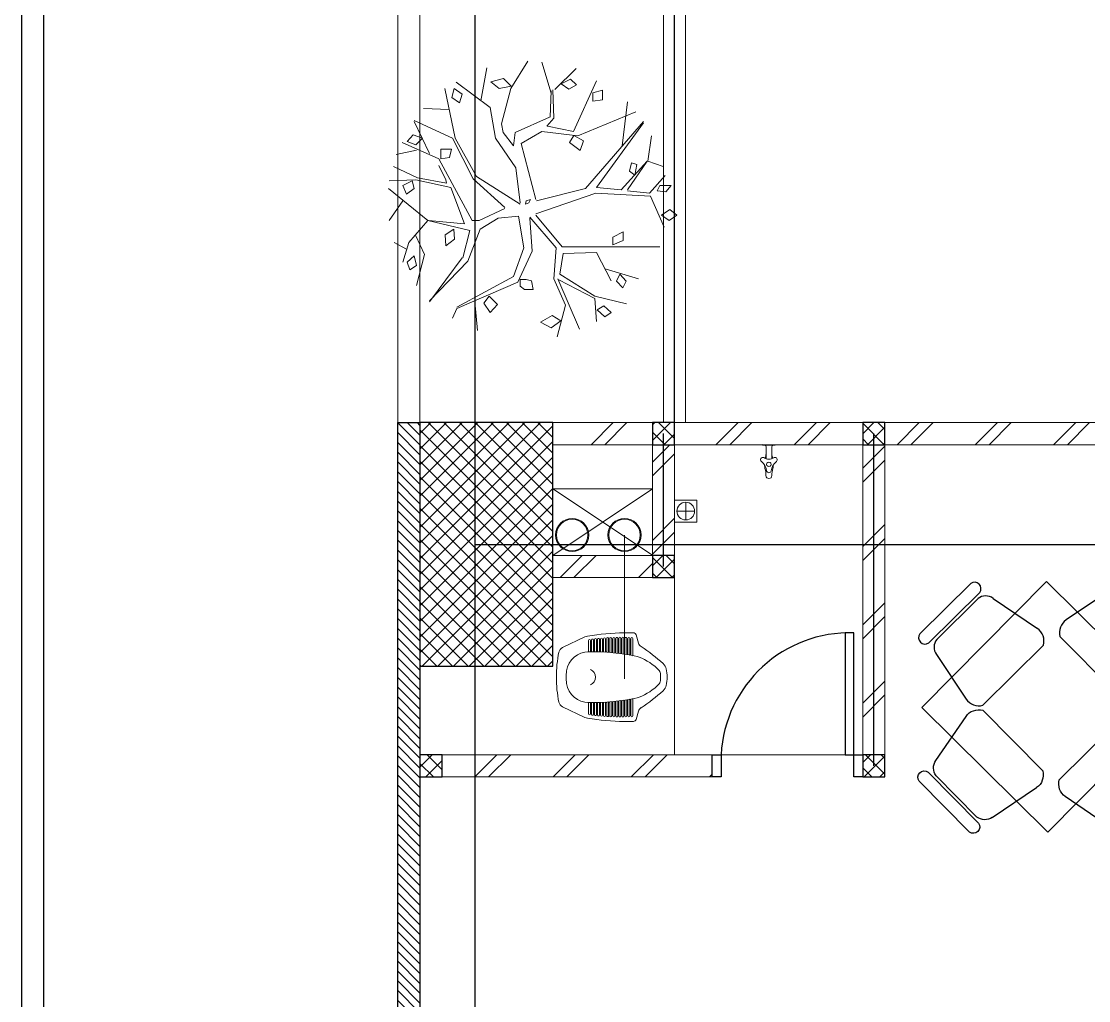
# Model space of a CAD drawing. Header units: millimetres. Extents: x -324 to 75, y -297 to 74.
# Drawn here: x -122.476 to -117.656, y 3.286 to 7.707 of the extents above; entities that cross this region are included whole.
import ezdxf

# ---------------------------------------------------------------- set-up
doc = ezdxf.new("R2010")
doc.units = ezdxf.units.MM
for name, color, linetype, lineweight in [('ars', 11, 'Continuous', 0), ('KOL', 1, 'Continuous', 30), ('KOLOM', 4, 'Continuous', 9), ('lan', 7, 'Continuous', 15), ('POHON', 62, 'Continuous', 5), ('SANITAIR', 15, 'Continuous', 9), ('tem', 5, 'Continuous', 20), ('u', 6, 'Continuous', 20)]:
    doc.layers.add(name, color=color, linetype=linetype, lineweight=lineweight)
doc.layers.add('as', color=1, linetype='Continuous', plot=False)
doc.layers.add('FURNITURE', color=68, linetype='Continuous')
doc.layers.add('Kusen', color=30, linetype='Continuous')
doc.styles.add('ATTR', font='romans.shx', dxfattribs={"width": 0.8, "height": 0.56})

# ---------------------------------------------------------------- blocks, each defined once
blk = doc.blocks.new('bola-3')
at = {"layer": 'POHON'}
for p, q in [((-0.045, 2.245), (-0.318, 1.803)), ((-0.799, 1.609), (-0.703, 2.138)), ((0.177, 2.226), (0.328, 1.732)), ((0.387, 1.789), (0.731, 2.125)), ((-1.198, 1.908), (-0.648, 1.503)), ((0.686, 1.115), (1.057, 1.926)), ((-1.212, 1.009), (-1.377, 1.803)), ((-0.318, 1.803), (-0.469, 1.238)), ((0.315, 1.344), (0.328, 1.767)), ((0.356, 1.785), (0.37, 1.327)), ((1.553, 1.591), (1.47, 0.886)), ((-1.308, 1.468), (-1.721, 1.485)), ((-0.648, 1.503), (-0.566, 1.009)), ((0.755, 1.044), (1.69, 1.432)), ((-1.253, 1.009), (-1.872, 1.291)), ((-1.872, 1.274), (-1.625, 0.762)), ((-0.469, 1.238), (-0.442, 1.097)), ((-0.249, 1.097), (0.301, 1.344)), ((0.37, 1.327), (0.26, 1.203)), ((0.273, 1.203), (0.686, 1.115)), ((0.879, 0.198), (1.814, 1.274)), ((1.814, 1.256), (1.057, 0.216)), ((-0.442, 1.097), (-0.277, 0.886)), ((-0.277, 0.886), (-0.249, 1.097)), ((-0.153, 0.921), (0.177, 1.115)), ((0.177, 1.115), (0.755, 1.044)), ((1.883, 0.639), (1.938, 1.044)), ((-1.473, 0.674), (-2.065, 0.939)), ((-0.923, 0.357), (-1.253, 1.009)), ((-0.868, 0.392), (-1.212, 1.009)), ((-0.566, 1.009), (-0.236, 0.533)), ((0.081, 0.022), (-0.153, 0.921)), ((-1.831, 0.815), (-2.161, 0.745)), ((-2.202, 0.551), (-1.817, 0.374)), ((-0.937, -0.313), (-1.473, 0.674)), ((-1.363, 0.339), (-1.473, 0.568)), ((-0.236, 0.533), (-0.167, -0.031)), ((1.456, 0.18), (1.869, 0.639)), ((1.869, 0.639), (1.553, 0.18)), ((1.883, 0.639), (2.13, 0.551)), ((-1.817, 0.374), (-1.35, 0.286)), ((-0.414, -0.102), (-0.923, 0.357)), ((-0.167, -0.049), (-0.868, 0.392)), ((1.91, 0.128), (2.158, 0.41)), ((-1.652, -0.313), (-2.285, 0.198)), ((-1.845, 0.339), (-2.271, 0.322)), ((-1.281, 0.216), (-1.845, 0.339)), ((-1.35, 0.286), (-1.363, 0.339)), ((-1.061, -0.366), (-1.281, 0.216)), ((0.095, 0.004), (0.879, 0.198)), ((1.057, 0.216), (1.456, 0.18)), ((-2.051, 0.004), (-2.271, -0.313)), ((0.081, -0.207), (1.044, 0.128)), ((1.044, 0.128), (1.924, 0.075)), ((1.553, 0.163), (1.91, 0.128)), ((1.924, 0.075), (2.144, -0.419)), ((-0.414, -0.119), (-0.827, -0.313)), ((-1.652, -0.313), (-1.955, -0.666)), ((-0.978, -0.472), (-1.652, -0.313)), ((-1.639, -0.313), (-1.061, -0.366)), ((-0.827, -0.313), (-0.937, -0.313)), ((-0.524, -0.278), (-0.813, -0.454)), ((-0.194, -0.243), (-0.524, -0.278)), ((-0.194, -0.243), (-0.112, -0.754)), ((-0.015, -0.26), (0.411, -0.754)), ((-0.015, -0.278), (0.026, -0.807)), ((0.081, -0.225), (0.507, -0.736)), ((-1.088, -0.913), (-0.978, -0.472)), ((-0.813, -0.454), (-1.006, -0.966)), ((-1.996, -0.772), (-2.189, -0.666)), ((-1.955, -0.666), (-2.051, -0.983)), ((-1.845, -0.56), (-1.707, -0.86)), ((-0.112, -0.754), (-0.277, -1.213)), ((0.026, -0.807), (-0.208, -1.301)), ((0.411, -0.754), (0.37, -1.248)), ((0.521, -0.842), (0.466, -1.177)), ((0.507, -0.736), (2.075, -0.736)), ((0.521, -0.842), (1.057, -0.825)), ((1.057, -0.825), (1.291, -1.283)), ((-1.707, -0.86), (-1.831, -1.354)), ((-1.625, -1.618), (-1.102, -0.913)), ((-1.006, -0.966), (-1.625, -1.6)), ((0.466, -1.177), (1.03, -1.53)), ((1.195, -1.089), (1.731, -1.248)), ((-0.277, -1.213), (-1.185, -1.706)), ((-0.208, -1.301), (-1.185, -1.724)), ((0.37, -1.248), (0.562, -1.671)), ((0.438, -1.248), (0.782, -2.059)), ((0.452, -1.265), (1.03, -1.565)), ((1.03, -1.53), (1.539, -1.653)), ((-0.896, -1.618), (-0.854, -2.077)), ((0.562, -1.671), (0.425, -2.182)), ((1.03, -1.565), (1.057, -1.936)), ((-1.185, -1.724), (-1.253, -1.883))]:
    blk.add_line(p, q, dxfattribs=at)
for points in [[(-0.435, 1.966), (-0.641, 1.913), (-0.504, 1.807), (-0.311, 1.842)], [(0.49, 1.882), (0.641, 1.953), (0.738, 1.864), (0.614, 1.794)], [(-1.226, 1.803), (-1.267, 1.662), (-1.143, 1.573), (-1.102, 1.715)], [(1.155, 1.778), (1.001, 1.734), (1.001, 1.602), (1.155, 1.624)], [(-1.735, 1.009), (-1.886, 1.062), (-1.982, 0.956), (-1.845, 0.903)], [(0.691, 1.051), (0.622, 0.941), (0.794, 0.809), (0.846, 0.963)], [(-1.441, 0.676), (-1.441, 0.831), (-1.269, 0.831), (-1.303, 0.698)], [(1.671, 0.412), (1.585, 0.478), (1.62, 0.61), (1.706, 0.588)], [(-1.9, 0.322), (-2.051, 0.251), (-1.996, 0.11), (-1.872, 0.198)], [(2.034, 0.163), (2.075, 0.251), (2.254, 0.251), (2.171, 0.145)], [(-0.002, 0.022), (-0.07, 0.004), (-0.084, -0.049), (-0.029, -0.031)], [(2.099, -0.225), (2.237, -0.137), (2.347, -0.225), (2.223, -0.313)], [(-1.236, -0.454), (-1.374, -0.543), (-1.36, -0.719), (-1.222, -0.613)], [(1.319, -0.706), (1.319, -0.582), (1.484, -0.494), (1.484, -0.635)], [(-1.872, -0.878), (-1.982, -0.983), (-1.941, -1.107), (-1.831, -1.036)], [(1.43, -1.175), (1.379, -1.285), (1.482, -1.396), (1.534, -1.285)], [(-0.167, -1.261), (-0.167, -1.367), (-0.098, -1.42), (0.04, -1.42), (0.012, -1.279), (-0.07, -1.261)], [(-0.667, -1.528), (-0.753, -1.638), (-0.65, -1.792), (-0.53, -1.66)], [(1.069, -1.748), (1.173, -1.682), (1.293, -1.792), (1.19, -1.858)], [(0.485, -1.924), (0.347, -1.836), (0.158, -1.947), (0.33, -2.035)]]:
    blk.add_lwpolyline(points, close=True, dxfattribs=at)
at = {"layer": 'POHON', "style": 'ATTR', "width": 0.8, "flags": 9}
blk.add_attdef('ESTCODE', (-0.07, 0.004), '', height=0.00000926, dxfattribs=at)
blk = doc.blocks.new('k1')
at = {"layer": 'ars'}
h = blk.add_hatch(dxfattribs=at)
h.set_pattern_fill('_USER', color=256, scale=0.05, angle=45, double=1, pattern_type=0)
h.set_pattern_definition([(45, (0, -5), (-0.03535534, 0.03535534), []), (135, (0, -5), (-0.03535534, -0.03535534), [])])
h.paths.add_polyline_path([(-0.3, -0.55), (0.3, -0.55), (0.3, 0.55), (-0.3, 0.55)])
at = {"layer": 'KOL'}
blk.add_lwpolyline([(-0.3, -0.55), (0.3, -0.55), (0.3, 0.55), (-0.3, 0.55)], close=True, dxfattribs=at)
blk = doc.blocks.new('KRAN ATAS')
for p, q in [((-0.0198, 0), (0, 0)), ((-0.0198, -0.0015), (-0.0198, 0)), ((0.0198, 0), (0, 0)), ((0.0198, -0.0015), (0.0198, 0)), ((-0.0193, -0.002), (0, -0.002)), ((-0.0087, -0.006), (-0.0087, -0.0441)), ((0.0193, -0.002), (0, -0.002)), ((0.0087, -0.006), (0.0087, -0.0441))]:
    blk.add_line(p, q)
for centre, radius, start, end in [((-0.0193, -0.0015), 0.0005, 180, 270), ((-0.0127, -0.006), 0.004, 0, 90), ((-0.0388, -0.0275), 0.03, 343.7486, 0), ((0.0127, -0.006), 0.004, 90, 180), ((0.0388, -0.0275), 0.03, 180, 196.2514), ((0.0193, -0.0015), 0.0005, 270, 0), ((-0.0191, -0.047), 0.00682, 147.2603, 232.4214), ((-0.0188, -0.0464), 0.00682, 67.5786, 152.7397), ((-0.0514, -0.0871), 0.0447, 7.4918, 50.9581), ((0, -0.0187), 0.0268, 232.9628, 307.0372), ((0.0743, -0.0604), 0.0878, 182.0552, 189.0251), ((0.0743, -0.0604), 0.0878, 163.7486, 168.4446), ((-0.0004, -0.0613), 0.0068, 86.5771, 273.4229), ((0.0004, -0.0613), 0.0068, 266.5771, 93.4229), ((0.0514, -0.0871), 0.0447, 129.0419, 172.5082), ((-0.0743, -0.0604), 0.0878, 11.5554, 16.2514), ((-0.0743, -0.0604), 0.0878, 350.9749, 357.9448), ((0.0188, -0.0464), 0.00682, 27.2603, 112.4214), ((0.0191, -0.047), 0.00682, 307.5786, 32.7397), ((-0.0892, -0.0965), 0.08, 0.3555, 16.2023), ((-0.0004, -0.0965), 0.0088, 176.8553, 272.6444), ((-0.0003, -0.0804), 0.00682, 187.5786, 272.7397), ((0.0003, -0.0804), 0.00682, 267.2603, 352.4214), ((0.0004, -0.0965), 0.0088, 267.3556, 3.1447), ((0.0892, -0.0965), 0.08, 163.7977, 179.6445)]:
    blk.add_arc(centre, radius, start, end)
blk = doc.blocks.new('AVOOR')
blk.add_lwpolyline([(-21.8185, -71.5914), (-21.9185, -71.5914), (-21.9185, -71.4914), (-21.8185, -71.4914)], close=True)
for points in [[(-21.8685, -71.5014), (-21.8685, -71.5814)], [(-21.9085, -71.5414), (-21.8285, -71.5414)]]:
    blk.add_lwpolyline(points)
blk.add_circle((-21.8685, -71.5414), 0.04)
blk = doc.blocks.new('CL J D')
for p, q in [((0.306, 0.1938), (0.3479, 0.1938)), ((0.0275, 0.1273), (0.1283, 0.1756)), ((0.145, 0.1598), (0.145, 0.1109)), ((0.1539, 0.1598), (0.1539, 0.1111)), ((0.1587, 0.1615), (0.1587, 0.1111)), ((0.1676, 0.1615), (0.1676, 0.1111)), ((0.1723, 0.1631), (0.1723, 0.1111)), ((0.1812, 0.1631), (0.1812, 0.1109)), ((0.186, 0.1645), (0.186, 0.1109)), ((0.1949, 0.1645), (0.1949, 0.1105)), ((0.1996, 0.1657), (0.1996, 0.1105)), ((0.2085, 0.1657), (0.2085, 0.11)), ((0.2133, 0.1667), (0.2133, 0.11)), ((0.2222, 0.1667), (0.2222, 0.1092)), ((0.2269, 0.1676), (0.2269, 0.1092)), ((0.2358, 0.1676), (0.2358, 0.1082)), ((0.2406, 0.1682), (0.2406, 0.1082)), ((0.2495, 0.1682), (0.2495, 0.107)), ((0.2542, 0.1687), (0.2542, 0.107)), ((0.2631, 0.1687), (0.2631, 0.1056)), ((0.2679, 0.169), (0.2679, 0.1056)), ((0.2768, 0.169), (0.2768, 0.104)), ((0.2815, 0.1692), (0.2815, 0.104)), ((0.2904, 0.1692), (0.2904, 0.1022)), ((0.2952, 0.1691), (0.2952, 0.1022)), ((0.3041, 0.1691), (0.3041, 0.1003)), ((0.3088, 0.1689), (0.3088, 0.1003)), ((0.3177, 0.1689), (0.3177, 0.0981)), ((0.3225, 0.1685), (0.3225, 0.0981)), ((0.3314, 0.1685), (0.3314, 0.0957)), ((0.3361, 0.1679), (0.3361, 0.0957)), ((0.345, 0.1679), (0.345, 0.093)), ((0.3709, 0.1476), (0.3594, 0.1853)), ((0.0275, -0.1398), (0.1283, -0.188)), ((0.145, -0.1722), (0.145, -0.1234)), ((0.1539, -0.1722), (0.1539, -0.1236)), ((0.1587, -0.174), (0.1587, -0.1236)), ((0.1676, -0.174), (0.1676, -0.1236)), ((0.1723, -0.1756), (0.1723, -0.1236)), ((0.1812, -0.1756), (0.1812, -0.1234)), ((0.186, -0.177), (0.186, -0.1234)), ((0.1949, -0.177), (0.1949, -0.123)), ((0.1996, -0.1782), (0.1996, -0.123)), ((0.2085, -0.1782), (0.2085, -0.1224)), ((0.2133, -0.1792), (0.2133, -0.1224)), ((0.2222, -0.1792), (0.2222, -0.1216)), ((0.2269, -0.18), (0.2269, -0.1216)), ((0.2358, -0.18), (0.2358, -0.1206)), ((0.2406, -0.1807), (0.2406, -0.1206)), ((0.2495, -0.1807), (0.2495, -0.1195)), ((0.2542, -0.1812), (0.2542, -0.1195)), ((0.2631, -0.1812), (0.2631, -0.1181)), ((0.2679, -0.1815), (0.2679, -0.1181)), ((0.2768, -0.1815), (0.2768, -0.1165)), ((0.2815, -0.1816), (0.2815, -0.1165)), ((0.2904, -0.1816), (0.2904, -0.1147)), ((0.2952, -0.1816), (0.2952, -0.1147)), ((0.3041, -0.1816), (0.3041, -0.1127)), ((0.3088, -0.1813), (0.3088, -0.1127)), ((0.3177, -0.1813), (0.3177, -0.1105)), ((0.3225, -0.1809), (0.3225, -0.1105)), ((0.3314, -0.1809), (0.3314, -0.1081)), ((0.3361, -0.1803), (0.3361, -0.1081)), ((0.345, -0.1803), (0.345, -0.1055)), ((0.3709, -0.16), (0.3594, -0.1977)), ((0.306, -0.2062), (0.3479, -0.2062))]:
    blk.add_line(p, q)
for centre, radius, start, end in [((0.3183, -0.8979), 1.0917, 90.6447, 99.3564), ((0.3479, 0.1818), 0.012, 16.9837, 90), ((0.1462, 0.1381), 0.0415, 97.4366, 115.5884), ((0.1495, 0.1598), 0.00445, 0, 180), ((0.1631, 0.1615), 0.00445, 0, 180), ((0.1768, 0.1631), 0.00445, 0, 180), ((0.1904, 0.1645), 0.00445, 0, 180), ((0.2041, 0.1657), 0.00445, 0, 180), ((0.2177, 0.1667), 0.00445, 0, 180), ((0.2314, 0.1676), 0.00445, 0, 180), ((0.245, 0.1682), 0.00445, 0, 180), ((0.2587, 0.1687), 0.00445, 0, 180), ((0.2723, 0.169), 0.00445, 0, 180), ((0.286, 0.1692), 0.00445, 0, 180), ((0.2996, 0.1691), 0.00445, 0, 180), ((0.3133, 0.1689), 0.00445, 0, 180), ((0.3269, 0.1685), 0.00445, 0, 180), ((0.3406, 0.1679), 0.00445, 0, 180), ((0.3992, 0.1563), 0.0297, 196.9837, 236.587), ((0.5098, 0), 0.5098, 167.907, 180.7001), ((0.0403, 0.1006), 0.0297, 115.5884, 167.907), ((0.1458, 0.0077), 0.1009, 89.3646, 171.9631), ((0.1427, 0.1109), 0.00237, 271.7186, 0), ((0.1639, -0.8282), 0.9369, 77.6038, 91.0419), ((0.1563, 0.1111), 0.00237, 180, 0), ((0.17, 0.1111), 0.00237, 180, 0), ((0.1836, 0.1109), 0.00237, 180, 0), ((0.1973, 0.1105), 0.00237, 180, 0), ((0.2109, 0.11), 0.00237, 180, 0), ((0.2246, 0.1092), 0.00237, 180, 0), ((0.2382, 0.1082), 0.00237, 180, 0), ((0.2519, 0.107), 0.00237, 180, 0), ((0.2655, 0.1056), 0.00237, 180, 0), ((0.2792, 0.104), 0.00237, 180, 0), ((0.2928, 0.1022), 0.00237, 180, 0), ((0.3064, 0.1003), 0.00237, 180, 0), ((0.3201, 0.0981), 0.00237, 180, 0), ((-0.0629, -0.5443), 0.8096, 47.7542, 56.587), ((0.3337, 0.0957), 0.00237, 180, 0), ((0.3474, 0.093), 0.00237, 180, 258.7357), ((0.3518, 0.0291), 0.0593, 68.9695, 77.1263), ((0.2831, -0.1497), 0.2509, 43.8785, 68.9695), ((0.4495, 0.0199), 0.0475, 13.4838, 47.7542), ((0.1995, 0.0001), 0.1551, 171.9445, 182.3259), ((0.1409, -0.0052), 0.0359, 358.3993, 69.7102), ((0.4511, 0.0118), 0.0178, 9.3054, 43.8785), ((0.3402, -0.0063), 0.1302, 0.0418, 9.3054), ((0.3402, -0.0063), 0.1598, 0.034, 13.4838), ((0.5098, -0.0125), 0.5098, 179.2999, 192.093), ((0.1995, -0.0125), 0.1551, 177.6741, 188.0555), ((0.1458, -0.0202), 0.1009, 188.0369, 270.6354), ((0.1409, -0.0072), 0.0359, 290.2898, 1.6007), ((0.2831, 0.1372), 0.2509, 291.0305, 316.1215), ((0.4511, -0.0243), 0.0178, 316.1215, 350.6946), ((0.3402, -0.0061), 0.1302, 350.6946, 359.9582), ((0.4495, -0.0323), 0.0475, 312.2458, 346.5162), ((0.3402, -0.0061), 0.1598, 346.5162, 359.966), ((-0.0629, 0.5318), 0.8096, 303.413, 312.2458), ((0.0403, -0.113), 0.0297, 192.093, 244.4116), ((0.1427, -0.1234), 0.00237, 0, 88.2814), ((0.1639, 0.8157), 0.9369, 268.9581, 282.3962), ((0.1563, -0.1236), 0.00237, 0, 180), ((0.17, -0.1236), 0.00237, 0, 180), ((0.1836, -0.1234), 0.00237, 0, 180), ((0.1973, -0.123), 0.00237, 0, 180), ((0.2109, -0.1224), 0.00237, 0, 180), ((0.2246, -0.1216), 0.00237, 0, 180), ((0.2382, -0.1206), 0.00237, 0, 180), ((0.2519, -0.1195), 0.00237, 0, 180), ((0.2655, -0.1181), 0.00237, 0, 180), ((0.2792, -0.1165), 0.00237, 0, 180), ((0.2928, -0.1147), 0.00237, 0, 180), ((0.3064, -0.1127), 0.00237, 0, 180), ((0.3201, -0.1105), 0.00237, 0, 180), ((0.3337, -0.1081), 0.00237, 0, 180), ((0.3474, -0.1055), 0.00237, 101.2643, 180), ((0.3518, -0.0415), 0.0593, 282.8737, 291.0305), ((0.3992, -0.1687), 0.0297, 123.413, 163.0163), ((0.1462, -0.1506), 0.0415, 244.4116, 262.5634), ((0.3183, 0.8854), 1.0917, 260.6436, 269.3553), ((0.1495, -0.1722), 0.00445, 180, 0), ((0.1631, -0.174), 0.00445, 180, 0), ((0.1768, -0.1756), 0.00445, 180, 0), ((0.1904, -0.177), 0.00445, 180, 0), ((0.2041, -0.1782), 0.00445, 180, 0), ((0.2177, -0.1792), 0.00445, 180, 0), ((0.2314, -0.18), 0.00445, 180, 0), ((0.245, -0.1807), 0.00445, 180, 0), ((0.2587, -0.1812), 0.00445, 180, 0), ((0.2723, -0.1815), 0.00445, 180, 0), ((0.286, -0.1816), 0.00445, 180, 0), ((0.2996, -0.1816), 0.00445, 180, 0), ((0.3133, -0.1813), 0.00445, 180, 0), ((0.3269, -0.1809), 0.00445, 180, 0), ((0.3406, -0.1803), 0.00445, 180, 0), ((0.3479, -0.1942), 0.012, 270, 343.0163)]:
    blk.add_arc(centre, radius, start, end)
blk = doc.blocks.new('P.60')
at = {"layer": 'Kusen'}
for points in [[(1472.8348, 997.5354), (1472.8748, 997.5354), (1472.8748, 997.4354), (1472.8348, 997.4354)], [(1473.4748, 997.5354), (1473.5148, 997.5354), (1473.5148, 997.4354), (1473.4748, 997.4354)], [(1472.8748, 996.8854), (1472.9148, 996.8854), (1472.9148, 997.4354), (1472.8748, 997.4354)]]:
    blk.add_lwpolyline(points, close=True, dxfattribs=at)
blk.add_arc((1472.8948, 997.4658), 0.5808, 268.0266, 356.9943, dxfattribs=at)
blk = doc.blocks.new('Manager Chair')
for p, q in [((6.793595, 0), (-6.793595, 0)), ((6.793595, -2.40006), (-6.793595, -2.40006)), ((5.764665, -3), (-5.250155, -3)), ((-7.308135, -5), (-9.242845, -14.93924)), ((7.82266, -5), (9.757352, -14.93924)), ((-7.822645, -18), (8.337156, -18))]:
    blk.add_line(p, q)
for centre, radius, start, end in [((-6.608415, -1.20003), 1.214231, 98.77222, 261.2278), ((6.608435, -1.20003), 1.214228, 278.7714, 81.22861), ((-4.915795, -5.40289), 2.426032, 97.92188, 170.4409), ((5.430285, -5.40292), 2.42607, 9.559852, 82.07782), ((-6.352795, -15.45813), 2.936262, 169.8216, 239.9611), ((6.867295, -15.45813), 2.936262, 300.0388, 10.17842)]:
    blk.add_arc(centre, radius, start, end)
at = {"style": 'ATTR', "width": 0.8, "flags": 9}
blk.add_attdef('ESTCODE', (0, 0), '', height=0.003816, dxfattribs=at)
blk = doc.blocks.new('mj makan')
blk.add_lwpolyline([(-0.0055, 1.1314), (0.5629, 0.5684), (0, 0), (-0.5684, 0.5629)], close=True)
for p, xscale, yscale, zscale, rotation in [((-0.4923, 1.0685), -0.02383953608250516, 0.02383953608250516, 0.02383953608250516, 44.72219960516194), ((0.4614, 1.0156), -0.02383953608250517, 0.02383953608250517, 0.02383953608250517, 314.7221996051619)]:
    blk.add_blockref('Manager Chair', p, dxfattribs=dict(xscale=xscale, yscale=yscale, zscale=zscale, rotation=rotation))
at = {"extrusion": (0, 0, -1)}
for p, xscale, yscale, zscale, rotation in [((-0.457, 0.1222), -0.02383953608250516, 0.02383953608250516, -0.02383953608250516, 135.277800394838), ((0.4971, 0.0786), -0.0238395360825052, 0.0238395360825052, -0.0238395360825052, 225.2778003948382)]:
    blk.add_blockref('Manager Chair', p, dxfattribs=dict(at, xscale=xscale, yscale=yscale, zscale=zscale, rotation=rotation))
blk = doc.blocks.new('K 10.10')
at = {"layer": 'ars'}
h = blk.add_hatch(dxfattribs=at)
h.set_pattern_fill('_USER', color=256, scale=0.05, angle=45, double=1, pattern_type=0)
h.set_pattern_definition([(45, (0, 0), (-0.035355339, 0.035355339), []), (135, (0, 0), (-0.035355339, -0.035355339), [])])
h.paths.add_polyline_path([(1560.5383, 1380.4069), (1560.6383, 1380.4069), (1560.6383, 1380.5069), (1560.5383, 1380.5069)])
at = {"layer": 'KOL'}
blk.add_lwpolyline([(1560.5383, 1380.4069), (1560.6383, 1380.4069), (1560.6383, 1380.5069), (1560.5383, 1380.5069)], close=True, dxfattribs=at)
blk = doc.blocks.new('A-2')
at = {"layer": 'ars'}
h = blk.add_hatch(dxfattribs=at)
h.set_pattern_fill('ANSI31', color=256, scale=0.25, angle=180, style=0)
h.set_pattern_definition([(135, (-37.18285, 6.66774), (0.02209709, 0.02209709), [])])
h.paths.add_polyline_path([(-36.5828, 0.8677), (-37.0828, 0.8677), (-37.1828, 0.8677), (-37.1828, 6.6677), (-37.0828, 6.6677), (-37.0828, 0.9677), (-36.5828, 0.9677)])
h = blk.add_hatch(dxfattribs=at)
h.set_pattern_fill('TEMBOK', color=256, scale=0.25)
h.set_pattern_definition([(45, (4.67994, -2.5569), (-0.1767767, 0.1767767), []), (45, (4.74244, -2.5569), (-0.1767767, 0.1767767), [])])
h.paths.add_polyline_path([(-36.0328, 6.6677), (-36.4828, 6.6677), (-36.4828, 6.5677), (-36.0328, 6.5677)])
h = blk.add_hatch(dxfattribs=at)
h.set_pattern_fill('TEMBOK', color=256, scale=0.25)
h.set_pattern_definition([(45, (3.82994, -2.5569), (-0.1767767, 0.1767767), []), (45, (3.89244, -2.5569), (-0.1767767, 0.1767767), [])])
h.paths.add_polyline_path([(-35.0828, 6.6677), (-35.9328, 6.6677), (-35.9328, 6.5677), (-35.0828, 6.5677)])
h = blk.add_hatch(dxfattribs=at)
h.set_pattern_fill('TEMBOK', color=256, scale=0.25)
h.set_pattern_definition([(45, (2.87994, -2.5569), (-0.1767767, 0.1767767), []), (45, (2.94244, -2.5569), (-0.1767767, 0.1767767), [])])
h.paths.add_polyline_path([(-33.6828, 6.6677), (-34.9828, 6.6677), (-34.9828, 6.5677), (-33.6828, 6.5677)])
h = blk.add_hatch(dxfattribs=at)
h.set_pattern_fill('TEMBOK', color=256, scale=0.25)
h.set_pattern_definition([(45, (2.94994, -6.0569), (-0.1767767, 0.1767767), []), (45, (3.01244, -6.0569), (-0.1767767, 0.1767767), [])])
h.paths.add_polyline_path([(-36.0328, 6.5677), (-35.9328, 6.5677), (-35.9328, 6.0677), (-36.0328, 6.0677)])
h = blk.add_hatch(dxfattribs=at)
h.set_pattern_fill('TEMBOK', color=256, scale=0.25)
h.set_pattern_definition([(45, (1.99994, -5.1569), (-0.1767767, 0.1767767), []), (45, (2.06244, -5.1569), (-0.1767767, 0.1767767), [])])
h.paths.add_polyline_path([(-35.0828, 6.5677), (-34.9828, 6.5677), (-34.9828, 5.1677), (-35.0828, 5.1677)])
h = blk.add_hatch(dxfattribs=at)
h.set_pattern_fill('TEMBOK', color=256, scale=0.25)
h.set_pattern_definition([(45, (4.67994, -1.9569), (-0.1767767, 0.1767767), []), (45, (4.74244, -1.9569), (-0.1767767, 0.1767767), [])])
h.paths.add_polyline_path([(-36.0328, 6.0677), (-36.4828, 6.0677), (-36.4828, 5.9677), (-36.0328, 5.9677)])
h = blk.add_hatch(dxfattribs=at)
h.set_pattern_fill('TEMBOK', color=256, scale=0.25)
h.set_pattern_definition([(45, (4.67994, -1.0569), (-0.1767767, 0.1767767), []), (45, (4.74244, -1.0569), (-0.1767767, 0.1767767), [])])
h.paths.add_polyline_path([(-35.7628, 5.1677), (-36.9828, 5.1677), (-36.9828, 5.0677), (-35.7628, 5.0677)])
for p, q in [((-38.8828, 17.0677), (-38.8828, -0.2323)), ((-38.7828, 16.7677), (-38.7828, -0.1323))]:
    blk.add_line(p, q)
for centre, radius in [((-36.3954, 6.1599), 0.075), ((-36.3954, 6.1599), 0.071), ((-36.1588, 6.1599), 0.075), ((-36.1588, 6.1599), 0.071)]:
    blk.add_circle(centre, radius, dxfattribs=at)
at = {"layer": 'as'}
for p, q in [((-36.8328, 1.1177), (-36.8328, 14.2177)), ((-35.9328, 6.6177), (-35.9328, 8.7177)), ((-35.9828, 6.0177), (-35.9828, 6.6177)), ((-35.0328, 5.1177), (-35.0328, 6.6177)), ((-36.8328, 6.1177), (37.5672, 6.1177))]:
    blk.add_line(p, q, dxfattribs=at)
at = {"layer": 'KOL'}
blk.add_lwpolyline([(-36.5828, 0.8677), (-37.0828, 0.8677), (-37.1828, 0.8677), (-37.1828, 6.6677), (-37.0828, 6.6677), (-37.0828, 0.9677), (-36.5828, 0.9677), (-36.5828, 0.8677)], dxfattribs=at)
at = {"layer": 'lan'}
for p, q in [((-35.9328, 5.9677), (-35.9328, 5.1677)), ((-35.7228, 5.1677), (-35.1628, 5.1677))]:
    blk.add_line(p, q, dxfattribs=at)
for points in [[(-37.1828, 6.6677), (-37.0828, 6.6677), (-37.0828, 8.6677), (-37.1828, 8.6677)], [(-35.9828, 6.6677), (-35.8828, 6.6677), (-35.8828, 8.6677), (-35.9828, 8.6677)]]:
    blk.add_lwpolyline(points, close=True, dxfattribs=at)
at = {"layer": 'tem'}
for points in [[(-36.4828, 6.6677), (-36.0328, 6.6677), (-36.0328, 6.5677), (-36.4828, 6.5677)], [(-35.0828, 6.6677), (-35.9328, 6.6677), (-35.9328, 6.5677), (-35.0828, 6.5677)], [(-33.6828, 6.6677), (-34.9828, 6.6677), (-34.9828, 6.5677), (-33.6828, 6.5677)], [(-36.0328, 6.5677), (-35.9328, 6.5677), (-35.9328, 6.0677), (-36.0328, 6.0677)], [(-35.0828, 6.5677), (-34.9828, 6.5677), (-34.9828, 5.1677), (-35.0828, 5.1677)], [(-36.0328, 5.9677), (-36.4828, 5.9677), (-36.4828, 6.0677), (-36.0328, 6.0677)], [(-35.7628, 5.0677), (-36.9828, 5.0677), (-36.9828, 5.1677), (-35.7628, 5.1677)]]:
    blk.add_lwpolyline(points, close=True, dxfattribs=at)
at = {"layer": 'FURNITURE', "rotation": 180}
blk.add_blockref('mj makan', (-34.2533, 5.9497), dxfattribs=at)
at = {"layer": 'KOL'}
blk.add_blockref('k1', (-36.7828, 6.1177), dxfattribs=at)
at = {"layer": 'KOLOM', "extrusion": (0, 0, -1), "xscale": -1, "zscale": -1}
for p in [(1596.5712, -1373.8392), (1595.6212, -1373.8392), (1596.5712, -1374.4392), (1597.6212, -1375.3392), (1595.6212, -1375.3392)]:
    blk.add_blockref('K 10.10', p, dxfattribs=at)
at = {"layer": 'Kusen', "rotation": 180}
blk.add_blockref('P.60', (1437.7519, 1002.6031), dxfattribs=at)
at = {"layer": 'POHON', "linetype": 'ByBlock', "lineweight": -3, "xscale": 0.28125, "yscale": 0.28125, "zscale": 0.28125}
blk.add_blockref('bola-3', (-36.5828, 7.6677), dxfattribs=at)
at = {"layer": 'SANITAIR', "extrusion": (0, 0, -1), "xscale": 1.450644103627577, "yscale": 1.450644103627577, "zscale": -1.450644103627577, "rotation": 0.03865591531153889}
blk.add_blockref('KRAN ATAS', (35.5068, 6.5677), dxfattribs=at)
at = {"layer": 'SANITAIR', "xscale": -1}
blk.add_blockref('AVOOR', (-57.751, 77.8091), dxfattribs=at)
at = {"layer": 'SANITAIR', "extrusion": (0, 0, -1), "xscale": -1, "zscale": -1}
blk.add_blockref('CL J D', (36.4664, 5.5245), dxfattribs=at)

msp = doc.modelspace()

# ---------------------------------------------------------------- linework, layer by layer
at = {"layer": 'u'}
for points in [[(-120.0761, 5.5958), (-119.6258, 5.2962)], [(-120.0761, 5.2958), (-119.6261, 5.5958)], [(-120.0761, 5.5958), (-119.6261, 5.5958)], [(-119.7521, 5.3879), (-119.7521, 4.7394)]]:
    msp.add_lwpolyline(points, dxfattribs=at)

# ---------------------------------------------------------------- block references
msp.add_blockref('A-2', (-83.5933, -0.772))

doc.saveas('drawing.dxf')
